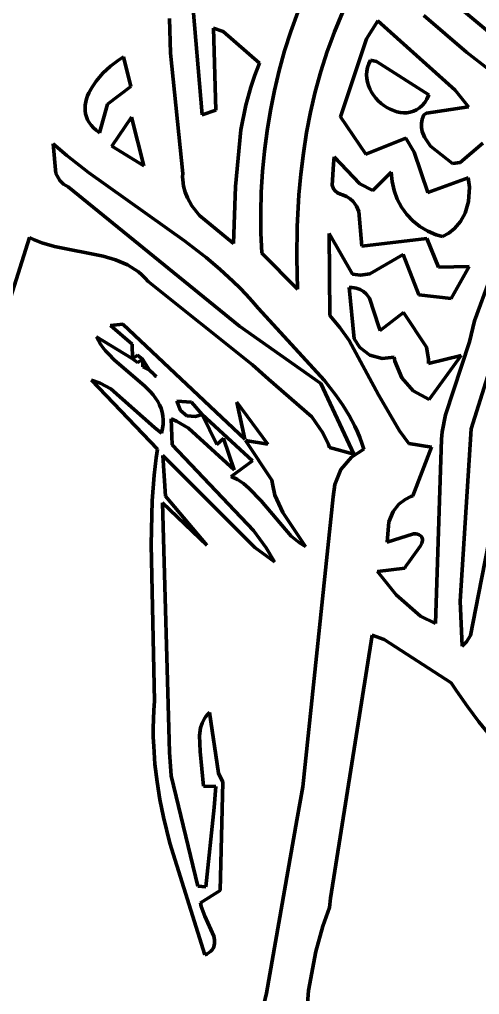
# Model space of a CAD drawing. Header units: millimetres. Extents: x 0 to 14.2, y 0 to 19.5.
# Drawn here: x 10.081 to 10.733, y 14.322 to 15.704 of the extents above; entities that cross this region are included whole.
import ezdxf

# ---------------------------------------------------------------- set-up
doc = ezdxf.new("R2010")
doc.units = ezdxf.units.MM
doc.layers.add('color#010101ff', color=7, linetype='CONTINUOUS', lineweight=100)
doc.layers.add('color#fdfdfdff', color=7, linetype='CONTINUOUS', lineweight=100)

msp = doc.modelspace()

# ---------------------------------------------------------------- linework, layer by layer
at = {"layer": 'color#010101ff'}
for p, q in [((10.3403, 15.5694), (10.3091, 15.9332)), ((10.8201, 15.6243), (10.6922, 15.7322)), ((10.2939, 15.7056), (10.2952, 15.6567)), ((10.4757, 15.7145), (10.4659, 15.6873)), ((10.5331, 15.7005), (10.539, 15.7142)), ((10.5891, 15.7024), (10.573, 15.6768)), ((10.6984, 15.604), (10.5891, 15.7024)), ((10.6543, 15.7101), (10.6842, 15.6838)), ((10.3697, 15.6872), (10.3561, 15.692)), ((10.3561, 15.692), (10.3595, 15.5756)), ((10.4215, 15.6423), (10.3697, 15.6872)), ((10.4659, 15.6873), (10.457, 15.6597)), ((10.5275, 15.6867), (10.5331, 15.7005)), ((10.5222, 15.6728), (10.5275, 15.6867)), ((10.573, 15.6768), (10.5362, 15.5662)), ((10.6842, 15.6838), (10.7148, 15.6582)), ((10.457, 15.6597), (10.4493, 15.6318)), ((10.5173, 15.6588), (10.5222, 15.6728)), ((10.2214, 15.6467), (10.2102, 15.6383)), ((10.2286, 15.6512), (10.2214, 15.6467)), ((10.2391, 15.6093), (10.2286, 15.6512)), ((10.2952, 15.6567), (10.3125, 15.4862)), ((10.5083, 15.6306), (10.5173, 15.6588)), ((10.5762, 15.6414), (10.5788, 15.6466)), ((10.5788, 15.6466), (10.5872, 15.6447)), ((10.7148, 15.6582), (10.7462, 15.6335)), ((10.2102, 15.6383), (10.1994, 15.6282)), ((10.4147, 15.6255), (10.4215, 15.6423)), ((10.5735, 15.631), (10.5745, 15.6362)), ((10.5745, 15.6362), (10.5762, 15.6414)), ((10.5872, 15.6447), (10.6615, 15.5974)), ((10.1994, 15.6282), (10.1897, 15.6168)), ((10.4089, 15.6085), (10.4147, 15.6255)), ((10.4493, 15.6318), (10.4425, 15.6035)), ((10.5004, 15.602), (10.5083, 15.6306)), ((10.5731, 15.6258), (10.5735, 15.631)), ((10.5734, 15.6207), (10.5731, 15.6258)), ((10.5743, 15.6156), (10.5734, 15.6207)), ((10.1841, 15.6086), (10.1796, 15.6002)), ((10.1897, 15.6168), (10.1841, 15.6086)), ((10.206, 15.5843), (10.2391, 15.6093)), ((10.4018, 15.5827), (10.4089, 15.6085)), ((10.5757, 15.6107), (10.5743, 15.6156)), ((10.5777, 15.6059), (10.5757, 15.6107)), ((10.5801, 15.6013), (10.5777, 15.6059)), ((10.1763, 15.5917), (10.1752, 15.5874)), ((10.1778, 15.596), (10.1763, 15.5917)), ((10.1796, 15.6002), (10.1778, 15.596)), ((10.4425, 15.6035), (10.4367, 15.5751)), ((10.4937, 15.5731), (10.5004, 15.602)), ((10.5829, 15.597), (10.5801, 15.6013)), ((10.5862, 15.5928), (10.5829, 15.597)), ((10.5897, 15.589), (10.5862, 15.5928)), ((10.6586, 15.5916), (10.6554, 15.5866)), ((10.6615, 15.5974), (10.6586, 15.5916)), ((10.7175, 15.5805), (10.6984, 15.604)), ((10.1745, 15.5831), (10.1742, 15.5788)), ((10.1742, 15.5788), (10.1743, 15.5746)), ((10.1752, 15.5874), (10.1745, 15.5831)), ((10.1947, 15.5438), (10.206, 15.5843)), ((10.395, 15.5477), (10.4018, 15.5827)), ((10.5936, 15.5854), (10.5897, 15.589)), ((10.5977, 15.5823), (10.5936, 15.5854)), ((10.602, 15.5794), (10.5977, 15.5823)), ((10.6066, 15.577), (10.602, 15.5794)), ((10.6112, 15.5751), (10.6066, 15.577)), ((10.6479, 15.579), (10.6437, 15.5763)), ((10.6518, 15.5824), (10.6479, 15.579)), ((10.6554, 15.5866), (10.6518, 15.5824)), ((10.658, 15.5716), (10.7175, 15.5805)), ((10.1743, 15.5746), (10.175, 15.5704)), ((10.175, 15.5704), (10.1761, 15.5663)), ((10.1761, 15.5663), (10.1777, 15.5623)), ((10.24, 15.5659), (10.212, 15.5248)), ((10.2576, 15.4969), (10.24, 15.5659)), ((10.3595, 15.5756), (10.3403, 15.5694)), ((10.4367, 15.5751), (10.432, 15.5464)), ((10.4881, 15.544), (10.4937, 15.5731)), ((10.5362, 15.5662), (10.5719, 15.5136)), ((10.6159, 15.5736), (10.6112, 15.5751)), ((10.6207, 15.5726), (10.6159, 15.5736)), ((10.6255, 15.5721), (10.6207, 15.5726)), ((10.6302, 15.5722), (10.6255, 15.5721)), ((10.6348, 15.5729), (10.6302, 15.5722)), ((10.6394, 15.5743), (10.6348, 15.5729)), ((10.6437, 15.5763), (10.6394, 15.5743)), ((10.6509, 15.557), (10.6519, 15.5631)), ((10.6519, 15.5631), (10.6541, 15.5694)), ((10.6541, 15.5694), (10.658, 15.5716)), ((10.1777, 15.5623), (10.1799, 15.5583)), ((10.1799, 15.5583), (10.1827, 15.5545)), ((10.1827, 15.5545), (10.1861, 15.5508)), ((10.1861, 15.5508), (10.1901, 15.5472)), ((10.651, 15.5511), (10.6509, 15.557)), ((10.652, 15.5454), (10.651, 15.5511)), ((10.1901, 15.5472), (10.1947, 15.5438)), ((10.3873, 15.4675), (10.395, 15.5477)), ((10.432, 15.5464), (10.4283, 15.5176)), ((10.4835, 15.5147), (10.4881, 15.544)), ((10.5719, 15.5136), (10.6288, 15.5362)), ((10.6288, 15.5362), (10.6405, 15.5163)), ((10.6551, 15.5373), (10.652, 15.5454)), ((10.6636, 15.5249), (10.6551, 15.5373)), ((10.1289, 15.528), (10.1329, 15.4859)), ((10.1484, 15.5113), (10.1289, 15.528)), ((10.212, 15.5248), (10.2576, 15.4969)), ((10.6946, 15.5), (10.6636, 15.5249)), ((10.7377, 15.5292), (10.7057, 15.5017)), ((10.1788, 15.4875), (10.1484, 15.5113)), ((10.4283, 15.5176), (10.4256, 15.4887)), ((10.4798, 15.4852), (10.4835, 15.5147)), ((10.5271, 15.5098), (10.5263, 15.4994)), ((10.5635, 15.4713), (10.5271, 15.5098)), ((10.6405, 15.5163), (10.66, 15.4593)), ((10.5263, 15.4994), (10.5241, 15.4694)), ((10.7057, 15.5017), (10.6946, 15.5)), ((10.1329, 15.4859), (10.1385, 15.4761)), ((10.3153, 15.3907), (10.1788, 15.4875)), ((10.3125, 15.4862), (10.3124, 15.4814)), ((10.3124, 15.4814), (10.3125, 15.4768)), ((10.4256, 15.4887), (10.4238, 15.4597)), ((10.4771, 15.4556), (10.4798, 15.4852)), ((10.6077, 15.4879), (10.582, 15.4621)), ((10.6091, 15.4745), (10.6077, 15.4879)), ((10.66, 15.4593), (10.7171, 15.48)), ((10.7171, 15.48), (10.7189, 15.4666)), ((10.1385, 15.4761), (10.1437, 15.4711)), ((10.1437, 15.4711), (10.1504, 15.467)), ((10.1504, 15.467), (10.3931, 15.2697)), ((10.3125, 15.4768), (10.3138, 15.4679)), ((10.3138, 15.4679), (10.316, 15.4595)), ((10.3844, 15.387), (10.3873, 15.4675)), ((10.5241, 15.4694), (10.5262, 15.4642)), ((10.582, 15.4621), (10.5635, 15.4713)), ((10.6121, 15.4617), (10.6091, 15.4745)), ((10.7189, 15.4666), (10.7175, 15.4462)), ((10.316, 15.4595), (10.3192, 15.4515)), ((10.4238, 15.4597), (10.4231, 15.4307)), ((10.4747, 15.411), (10.4771, 15.4556)), ((10.5262, 15.4642), (10.5286, 15.4612)), ((10.5286, 15.4612), (10.5319, 15.4586)), ((10.5319, 15.4586), (10.5362, 15.4566)), ((10.5362, 15.4566), (10.5388, 15.4558)), ((10.5388, 15.4558), (10.5448, 15.4532)), ((10.5448, 15.4532), (10.5498, 15.45)), ((10.6166, 15.4495), (10.6121, 15.4617)), ((10.7259, 15.2772), (10.7911, 15.4556)), ((10.3192, 15.4515), (10.3256, 15.4402)), ((10.3256, 15.4402), (10.3364, 15.4265)), ((10.5498, 15.45), (10.5539, 15.4463)), ((10.5539, 15.4463), (10.5587, 15.4397)), ((10.5587, 15.4397), (10.562, 15.4322)), ((10.6225, 15.4383), (10.6166, 15.4495)), ((10.7175, 15.4462), (10.7126, 15.43)), ((10.3364, 15.4265), (10.3844, 15.387)), ((10.4231, 15.4307), (10.4233, 15.4018)), ((10.562, 15.4322), (10.5664, 15.3832)), ((10.6299, 15.4279), (10.6225, 15.4383)), ((10.6386, 15.4187), (10.6299, 15.4279)), ((10.7126, 15.43), (10.7062, 15.4181)), ((10.4741, 15.3664), (10.4747, 15.411)), ((10.6485, 15.4108), (10.6386, 15.4187)), ((10.7062, 15.4181), (10.6977, 15.4079)), ((10.4233, 15.4018), (10.4245, 15.3729)), ((10.5532, 15.3432), (10.5199, 15.4008)), ((10.5199, 15.4008), (10.5209, 15.2846)), ((10.6597, 15.4042), (10.6485, 15.4108)), ((10.6719, 15.3991), (10.6597, 15.4042)), ((10.6807, 15.3966), (10.6719, 15.3991)), ((10.6898, 15.4015), (10.6807, 15.3966)), ((10.6977, 15.4079), (10.6898, 15.4015)), ((10.0956, 15.3953), (10.0406, 15.2217)), ((10.1013, 15.3925), (10.0956, 15.3953)), ((10.1129, 15.3878), (10.1013, 15.3925)), ((10.131, 15.3824), (10.1129, 15.3878)), ((10.3457, 15.367), (10.3153, 15.3907)), ((10.5664, 15.3832), (10.6584, 15.3937)), ((10.6584, 15.3937), (10.6748, 15.353)), ((10.1996, 15.3689), (10.131, 15.3824)), ((10.4245, 15.3729), (10.4752, 15.3218)), ((10.6248, 15.3711), (10.5779, 15.3436)), ((10.6471, 15.3139), (10.6248, 15.3711)), ((10.8, 15.3755), (10.7212, 15.1239)), ((10.2174, 15.3637), (10.1996, 15.3689)), ((10.2287, 15.3591), (10.2174, 15.3637)), ((10.2342, 15.3564), (10.2287, 15.3591)), ((10.2396, 15.3534), (10.2342, 15.3564)), ((10.3653, 15.3505), (10.3457, 15.367)), ((10.4752, 15.3218), (10.4741, 15.3664)), ((10.2448, 15.3501), (10.2396, 15.3534)), ((10.2498, 15.3464), (10.2448, 15.3501)), ((10.2547, 15.3423), (10.2498, 15.3464)), ((10.2593, 15.3377), (10.2547, 15.3423)), ((10.3842, 15.3331), (10.3653, 15.3505)), ((10.5646, 15.3419), (10.5532, 15.3432)), ((10.5779, 15.3436), (10.5646, 15.3419)), ((10.6748, 15.353), (10.7185, 15.3542)), ((10.7185, 15.3542), (10.693, 15.3087)), ((10.2638, 15.3328), (10.2593, 15.3377)), ((10.4114, 15.2147), (10.2638, 15.3328)), ((10.3934, 15.324), (10.3842, 15.3331)), ((10.4023, 15.3147), (10.3934, 15.324)), ((10.411, 15.3052), (10.4023, 15.3147)), ((10.5484, 15.3246), (10.552, 15.3244)), ((10.5554, 15.2516), (10.5484, 15.3246)), ((10.552, 15.3244), (10.5554, 15.3241)), ((10.5554, 15.3241), (10.5585, 15.3234)), ((10.5585, 15.3234), (10.564, 15.3215)), ((10.564, 15.3215), (10.5686, 15.3188)), ((10.5686, 15.3188), (10.5726, 15.3154)), ((10.5726, 15.3154), (10.5773, 15.3091)), ((10.4195, 15.2953), (10.411, 15.3052)), ((10.5773, 15.3091), (10.5905, 15.2686)), ((10.693, 15.3087), (10.6471, 15.3139)), ((10.5134, 15.1924), (10.4195, 15.2953)), ((10.5924, 15.2633), (10.6255, 15.2891)), ((10.6255, 15.2891), (10.6581, 15.2398)), ((10.5209, 15.2846), (10.5259, 15.2791)), ((10.5259, 15.2791), (10.5354, 15.2676)), ((10.719, 15.2475), (10.7259, 15.2772)), ((10.2102, 15.2707), (10.2277, 15.2723)), ((10.2408, 15.2443), (10.2102, 15.2707)), ((10.2277, 15.2723), (10.4006, 15.1094)), ((10.3931, 15.2697), (10.5081, 15.1884)), ((10.5354, 15.2676), (10.5482, 15.2495)), ((10.5905, 15.2686), (10.5924, 15.2633)), ((10.1931, 15.2491), (10.1906, 15.2543)), ((10.1906, 15.2543), (10.2401, 15.2243)), ((10.1961, 15.2441), (10.1931, 15.2491)), ((10.5482, 15.2495), (10.5902, 15.1722)), ((10.5636, 15.2395), (10.5554, 15.2516)), ((10.6849, 15.144), (10.719, 15.2475)), ((10.1995, 15.2393), (10.1961, 15.2441)), ((10.2032, 15.2347), (10.1995, 15.2393)), ((10.2072, 15.2302), (10.2032, 15.2347)), ((10.2415, 15.2235), (10.2408, 15.2443)), ((10.5778, 15.2284), (10.5636, 15.2395)), ((10.6581, 15.2398), (10.661, 15.2228)), ((10.2159, 15.2216), (10.2072, 15.2302)), ((10.2586, 15.1851), (10.2159, 15.2216)), ((10.2401, 15.2243), (10.2415, 15.2235)), ((10.2485, 15.2285), (10.2415, 15.2235)), ((10.2415, 15.2235), (10.2487, 15.218)), ((10.2558, 15.2221), (10.2485, 15.2285)), ((10.2487, 15.218), (10.2558, 15.2221)), ((10.2558, 15.2221), (10.2558, 15.2121)), ((10.2657, 15.2074), (10.2558, 15.2221)), ((10.595, 15.2239), (10.5778, 15.2284)), ((10.6123, 15.2257), (10.595, 15.2239)), ((10.6133, 15.2199), (10.6123, 15.2257)), ((10.6228, 15.1963), (10.6133, 15.2199)), ((10.661, 15.2168), (10.7072, 15.2282)), ((10.661, 15.2228), (10.661, 15.2168)), ((10.7072, 15.2282), (10.6617, 15.1654)), ((10.7319, 14.8893), (10.7956, 15.2178)), ((10.2558, 15.2121), (10.2657, 15.2074)), ((10.2657, 15.2074), (10.2719, 15.2012)), ((10.2711, 15.202), (10.2657, 15.2074)), ((10.434, 15.1945), (10.4114, 15.2147)), ((10.2766, 15.0954), (10.1833, 15.193)), ((10.1833, 15.193), (10.1957, 15.1887)), ((10.2746, 15.1984), (10.2711, 15.202)), ((10.2719, 15.2012), (10.2749, 15.1982)), ((10.2749, 15.1982), (10.2746, 15.1984)), ((10.4956, 15.1409), (10.434, 15.1945)), ((10.5294, 15.1719), (10.5134, 15.1924)), ((10.6392, 15.1778), (10.6228, 15.1963)), ((10.1957, 15.1887), (10.2108, 15.1807)), ((10.2108, 15.1807), (10.2725, 15.1261)), ((10.2669, 15.1766), (10.2586, 15.1851)), ((10.2707, 15.1722), (10.2669, 15.1766)), ((10.5081, 15.1884), (10.5548, 15.088)), ((10.6617, 15.1654), (10.6392, 15.1778)), ((10.274, 15.1677), (10.2707, 15.1722)), ((10.2771, 15.163), (10.274, 15.1677)), ((10.2797, 15.1582), (10.2771, 15.163)), ((10.325, 15.162), (10.304, 15.1634)), ((10.304, 15.1634), (10.3095, 15.1499)), ((10.5392, 15.1577), (10.5294, 15.1719)), ((10.5902, 15.1722), (10.6196, 15.1212)), ((10.2818, 15.1531), (10.2797, 15.1582)), ((10.2834, 15.1479), (10.2818, 15.1531)), ((10.3095, 15.1499), (10.3183, 15.1426)), ((10.3401, 15.1443), (10.325, 15.162)), ((10.4006, 15.1094), (10.3892, 15.1618)), ((10.3892, 15.1618), (10.4333, 15.1022)), ((10.5483, 15.1431), (10.5392, 15.1577)), ((10.2845, 15.1425), (10.2834, 15.1479)), ((10.285, 15.1368), (10.2845, 15.1425)), ((10.2849, 15.1308), (10.285, 15.1368)), ((10.3036, 15.1349), (10.2962, 15.138)), ((10.2962, 15.138), (10.2976, 15.1016)), ((10.3206, 15.1248), (10.3036, 15.1349)), ((10.3183, 15.1426), (10.3307, 15.1417)), ((10.3307, 15.1417), (10.3401, 15.1443)), ((10.4112, 15.0786), (10.3401, 15.1443)), ((10.3401, 15.1443), (10.3607, 15.1018)), ((10.5109, 15.1185), (10.4956, 15.1409)), ((10.5563, 15.1278), (10.5483, 15.1431)), ((10.6802, 15.1197), (10.6849, 15.144)), ((10.2725, 15.1261), (10.2826, 15.1181)), ((10.2826, 15.1181), (10.2841, 15.1246)), ((10.2841, 15.1246), (10.2849, 15.1308)), ((10.3856, 15.0657), (10.3206, 15.1248)), ((10.56, 15.1199), (10.5563, 15.1278)), ((10.6196, 15.1212), (10.6329, 15.1032)), ((10.7212, 15.1239), (10.7059, 14.8798)), ((10.3607, 15.1018), (10.3701, 15.1104)), ((10.3701, 15.1104), (10.3856, 15.0657)), ((10.4333, 15.1022), (10.4013, 15.1074)), ((10.4013, 15.1074), (10.4387, 15.0514)), ((10.5189, 15.1019), (10.5109, 15.1185)), ((10.5633, 15.1118), (10.56, 15.1199)), ((10.5664, 15.1036), (10.5633, 15.1118)), ((10.6707, 14.8481), (10.6792, 15.1096)), ((10.6792, 15.1096), (10.6802, 15.1197)), ((10.2748, 15.0831), (10.2766, 15.0954)), ((10.2976, 15.1016), (10.413, 14.98)), ((10.5206, 15.0975), (10.5189, 15.1019)), ((10.5548, 15.088), (10.5206, 15.0975)), ((10.5517, 15.0841), (10.5692, 15.0951)), ((10.5692, 15.0951), (10.5664, 15.1036)), ((10.6329, 15.1032), (10.6649, 15.098)), ((10.6649, 15.098), (10.6387, 15.0289)), ((10.2719, 15.0586), (10.2748, 15.0831)), ((10.4147, 14.956), (10.2843, 15.0862)), ((10.2843, 15.0862), (10.2881, 15.0284)), ((10.5368, 15.0666), (10.5517, 15.0841)), ((10.3813, 15.0567), (10.4112, 15.0786)), ((10.528, 15.0452), (10.5368, 15.0666)), ((10.2691, 15.0218), (10.2719, 15.0586)), ((10.3904, 15.052), (10.3813, 15.0567)), ((10.3987, 15.0464), (10.3904, 15.052)), ((10.4064, 15.0401), (10.3987, 15.0464)), ((10.4237, 15.0221), (10.4064, 15.0401)), ((10.4387, 15.0514), (10.4403, 15.0436)), ((10.4403, 15.0436), (10.4429, 15.03)), ((10.5257, 15.0275), (10.528, 15.0452)), ((10.2881, 15.0284), (10.3466, 14.9592)), ((10.4429, 15.03), (10.4542, 15.0056)), ((10.4826, 14.6165), (10.5257, 15.0275)), ((10.6277, 15.0241), (10.6188, 15.0174)), ((10.6357, 15.0279), (10.6277, 15.0241)), ((10.6387, 15.0289), (10.6357, 15.0279)), ((10.2678, 14.9602), (10.2691, 15.0218)), ((10.3466, 14.9592), (10.2839, 15.0193)), ((10.2839, 15.0193), (10.2936, 14.6657)), ((10.4662, 14.9721), (10.4237, 15.0221)), ((10.6188, 15.0174), (10.6106, 15.007)), ((10.4542, 15.0056), (10.4865, 14.9572)), ((10.6106, 15.007), (10.6044, 14.992)), ((10.6044, 14.992), (10.6022, 14.9634)), ((10.413, 14.98), (10.4307, 14.9552)), ((10.4779, 14.9626), (10.4662, 14.9721)), ((10.6022, 14.9634), (10.6396, 14.9753)), ((10.6396, 14.9753), (10.6427, 14.975)), ((10.6427, 14.975), (10.6453, 14.9745)), ((10.6453, 14.9745), (10.6474, 14.9737)), ((10.6474, 14.9737), (10.6491, 14.9728)), ((10.6491, 14.9728), (10.6504, 14.9717)), ((10.6504, 14.9717), (10.6513, 14.9705)), ((10.6513, 14.9705), (10.6519, 14.969)), ((10.6519, 14.969), (10.6522, 14.9675)), ((10.2727, 14.7381), (10.2678, 14.9602)), ((10.4425, 14.9354), (10.4147, 14.956)), ((10.4307, 14.9552), (10.4425, 14.9354)), ((10.4865, 14.9572), (10.4779, 14.9626)), ((10.6494, 14.9581), (10.6341, 14.9365)), ((10.6512, 14.9621), (10.6494, 14.9581)), ((10.6521, 14.9658), (10.6512, 14.9621)), ((10.6522, 14.9675), (10.6521, 14.9658)), ((10.6289, 14.9292), (10.6273, 14.9263)), ((10.6341, 14.9365), (10.6289, 14.9292)), ((10.6273, 14.9263), (10.5887, 14.9219)), ((10.5887, 14.9219), (10.6151, 14.8885)), ((10.6151, 14.8885), (10.6497, 14.8584)), ((10.7201, 14.8312), (10.7319, 14.8893)), ((10.7059, 14.8798), (10.7086, 14.8161)), ((10.6497, 14.8584), (10.6707, 14.8481)), ((10.581, 14.8316), (10.522, 14.4588)), ((10.5981, 14.8254), (10.581, 14.8316)), ((10.7145, 14.8221), (10.7201, 14.8312)), ((10.693, 14.7638), (10.5981, 14.8254)), ((10.7086, 14.8161), (10.7145, 14.8221)), ((10.7004, 14.7525), (10.693, 14.7638)), ((10.716, 14.7303), (10.7004, 14.7525)), ((10.2717, 14.7252), (10.2727, 14.7381)), ((10.2711, 14.7124), (10.2717, 14.7252)), ((10.3477, 14.7193), (10.3505, 14.7221)), ((10.3505, 14.7221), (10.3634, 14.6361)), ((10.7323, 14.7087), (10.716, 14.7303)), ((10.2708, 14.6997), (10.2711, 14.7124)), ((10.3379, 14.7), (10.3401, 14.7068)), ((10.3401, 14.7068), (10.3433, 14.7132)), ((10.3433, 14.7132), (10.3454, 14.7163)), ((10.3454, 14.7163), (10.3477, 14.7193)), ((10.7493, 14.6878), (10.7323, 14.7087)), ((10.2709, 14.6869), (10.2708, 14.6997)), ((10.3363, 14.6894), (10.3379, 14.7)), ((10.2714, 14.6742), (10.2709, 14.6869)), ((10.3372, 14.6667), (10.3363, 14.6894)), ((10.2732, 14.6489), (10.2714, 14.6742)), ((10.2936, 14.6657), (10.296, 14.6321)), ((10.3419, 14.6175), (10.3372, 14.6667)), ((10.2763, 14.6237), (10.2732, 14.6489)), ((10.2803, 14.5986), (10.2763, 14.6237)), ((10.296, 14.6321), (10.3339, 14.4758)), ((10.3634, 14.6361), (10.3695, 14.6234)), ((10.3695, 14.6234), (10.3657, 14.4695)), ((10.3596, 14.6169), (10.3419, 14.6175)), ((10.357, 14.5874), (10.3596, 14.6169)), ((10.4744, 14.5695), (10.4826, 14.6165)), ((10.2853, 14.5737), (10.2803, 14.5986)), ((10.3452, 14.4747), (10.357, 14.5874)), ((10.2943, 14.5365), (10.2853, 14.5737)), ((10.4312, 14.324), (10.4744, 14.5695)), ((10.3439, 14.3784), (10.2943, 14.5365)), ((10.3339, 14.4758), (10.3452, 14.4747)), ((10.3657, 14.4695), (10.3379, 14.452)), ((10.522, 14.4588), (10.5204, 14.4454)), ((10.3379, 14.452), (10.3387, 14.4469)), ((10.3387, 14.4469), (10.3439, 14.4333)), ((10.5204, 14.4454), (10.5111, 14.4189)), ((10.3439, 14.4333), (10.3566, 14.4048)), ((10.5111, 14.4189), (10.5012, 14.3829)), ((10.3566, 14.4048), (10.3576, 14.3995)), ((10.3566, 14.3897), (10.3555, 14.3875)), ((10.3573, 14.392), (10.3566, 14.3897)), ((10.3577, 14.3944), (10.3573, 14.392)), ((10.3576, 14.3995), (10.3577, 14.3944)), ((10.3472, 14.38), (10.3439, 14.3784)), ((10.3499, 14.3817), (10.3472, 14.38)), ((10.3522, 14.3835), (10.3499, 14.3817)), ((10.3541, 14.3854), (10.3522, 14.3835)), ((10.3555, 14.3875), (10.3541, 14.3854)), ((10.5012, 14.3829), (10.4908, 14.3278)), ((10.427, 14.306), (10.4312, 14.324)), ((10.4908, 14.3278), (10.4787, 14.1786))]:
    msp.add_line(p, q, dxfattribs=at)
at = {"layer": 'color#fdfdfdff'}
for p, q in [((10.3091, 15.9332), (10.3403, 15.5694)), ((10.6922, 15.7322), (10.8201, 15.6243)), ((10.2952, 15.6567), (10.2939, 15.7056)), ((10.4659, 15.6873), (10.4757, 15.7145)), ((10.539, 15.7142), (10.5331, 15.7005)), ((10.573, 15.6768), (10.5891, 15.7024)), ((10.5891, 15.7024), (10.6984, 15.604)), ((10.6842, 15.6838), (10.6543, 15.7101)), ((10.3595, 15.5756), (10.3561, 15.692)), ((10.3561, 15.692), (10.3697, 15.6872)), ((10.3697, 15.6872), (10.4215, 15.6423)), ((10.457, 15.6597), (10.4659, 15.6873)), ((10.5331, 15.7005), (10.5275, 15.6867)), ((10.5275, 15.6867), (10.5222, 15.6728)), ((10.5362, 15.5662), (10.573, 15.6768)), ((10.7148, 15.6582), (10.6842, 15.6838)), ((10.4493, 15.6318), (10.457, 15.6597)), ((10.5222, 15.6728), (10.5173, 15.6588)), ((10.2102, 15.6383), (10.2214, 15.6467)), ((10.2214, 15.6467), (10.2286, 15.6512)), ((10.2286, 15.6512), (10.2391, 15.6093)), ((10.3125, 15.4862), (10.2952, 15.6567)), ((10.5173, 15.6588), (10.5083, 15.6306)), ((10.5788, 15.6466), (10.5762, 15.6414)), ((10.5872, 15.6447), (10.5788, 15.6466)), ((10.7462, 15.6335), (10.7148, 15.6582)), ((10.1994, 15.6282), (10.2102, 15.6383)), ((10.4215, 15.6423), (10.4147, 15.6255)), ((10.5745, 15.6362), (10.5735, 15.631)), ((10.5762, 15.6414), (10.5745, 15.6362)), ((10.6615, 15.5974), (10.5872, 15.6447)), ((10.1897, 15.6168), (10.1994, 15.6282)), ((10.4147, 15.6255), (10.4089, 15.6085)), ((10.4425, 15.6035), (10.4493, 15.6318)), ((10.5083, 15.6306), (10.5004, 15.602)), ((10.5735, 15.631), (10.5731, 15.6258)), ((10.5731, 15.6258), (10.5734, 15.6207)), ((10.5734, 15.6207), (10.5743, 15.6156)), ((10.1796, 15.6002), (10.1841, 15.6086)), ((10.1841, 15.6086), (10.1897, 15.6168)), ((10.2391, 15.6093), (10.206, 15.5843)), ((10.4089, 15.6085), (10.4018, 15.5827)), ((10.5743, 15.6156), (10.5757, 15.6107)), ((10.5757, 15.6107), (10.5777, 15.6059)), ((10.5777, 15.6059), (10.5801, 15.6013)), ((10.1752, 15.5874), (10.1763, 15.5917)), ((10.1763, 15.5917), (10.1778, 15.596)), ((10.1778, 15.596), (10.1796, 15.6002)), ((10.4367, 15.5751), (10.4425, 15.6035)), ((10.5004, 15.602), (10.4937, 15.5731)), ((10.5801, 15.6013), (10.5829, 15.597)), ((10.5829, 15.597), (10.5862, 15.5928)), ((10.5862, 15.5928), (10.5897, 15.589)), ((10.6554, 15.5866), (10.6586, 15.5916)), ((10.6586, 15.5916), (10.6615, 15.5974)), ((10.6984, 15.604), (10.7175, 15.5805)), ((10.1742, 15.5788), (10.1745, 15.5831)), ((10.1743, 15.5746), (10.1742, 15.5788)), ((10.1745, 15.5831), (10.1752, 15.5874)), ((10.206, 15.5843), (10.1947, 15.5438)), ((10.4018, 15.5827), (10.395, 15.5477)), ((10.5897, 15.589), (10.5936, 15.5854)), ((10.5936, 15.5854), (10.5977, 15.5823)), ((10.5977, 15.5823), (10.602, 15.5794)), ((10.602, 15.5794), (10.6066, 15.577)), ((10.6066, 15.577), (10.6112, 15.5751)), ((10.6437, 15.5763), (10.6479, 15.579)), ((10.6479, 15.579), (10.6518, 15.5824)), ((10.6518, 15.5824), (10.6554, 15.5866)), ((10.7175, 15.5805), (10.658, 15.5716)), ((10.175, 15.5704), (10.1743, 15.5746)), ((10.1761, 15.5663), (10.175, 15.5704)), ((10.1777, 15.5623), (10.1761, 15.5663)), ((10.212, 15.5248), (10.24, 15.5659)), ((10.24, 15.5659), (10.2576, 15.4969)), ((10.3403, 15.5694), (10.3595, 15.5756)), ((10.432, 15.5464), (10.4367, 15.5751)), ((10.4937, 15.5731), (10.4881, 15.544)), ((10.5719, 15.5136), (10.5362, 15.5662)), ((10.6112, 15.5751), (10.6159, 15.5736)), ((10.6159, 15.5736), (10.6207, 15.5726)), ((10.6207, 15.5726), (10.6255, 15.5721)), ((10.6255, 15.5721), (10.6302, 15.5722)), ((10.6302, 15.5722), (10.6348, 15.5729)), ((10.6348, 15.5729), (10.6394, 15.5743)), ((10.6394, 15.5743), (10.6437, 15.5763)), ((10.6519, 15.5631), (10.6509, 15.557)), ((10.6541, 15.5694), (10.6519, 15.5631)), ((10.658, 15.5716), (10.6541, 15.5694)), ((10.1799, 15.5583), (10.1777, 15.5623)), ((10.1827, 15.5545), (10.1799, 15.5583)), ((10.1861, 15.5508), (10.1827, 15.5545)), ((10.1901, 15.5472), (10.1861, 15.5508)), ((10.6509, 15.557), (10.651, 15.5511)), ((10.651, 15.5511), (10.652, 15.5454)), ((10.1947, 15.5438), (10.1901, 15.5472)), ((10.395, 15.5477), (10.3873, 15.4675)), ((10.4283, 15.5176), (10.432, 15.5464)), ((10.4881, 15.544), (10.4835, 15.5147)), ((10.6288, 15.5362), (10.5719, 15.5136)), ((10.6405, 15.5163), (10.6288, 15.5362)), ((10.652, 15.5454), (10.6551, 15.5373)), ((10.6551, 15.5373), (10.6636, 15.5249)), ((10.1289, 15.528), (10.1484, 15.5113)), ((10.1329, 15.4859), (10.1289, 15.528)), ((10.2576, 15.4969), (10.212, 15.5248)), ((10.6636, 15.5249), (10.6946, 15.5)), ((10.7057, 15.5017), (10.7377, 15.5292)), ((10.1484, 15.5113), (10.1788, 15.4875)), ((10.4256, 15.4887), (10.4283, 15.5176)), ((10.4835, 15.5147), (10.4798, 15.4852)), ((10.5263, 15.4994), (10.5271, 15.5098)), ((10.5271, 15.5098), (10.5635, 15.4713)), ((10.66, 15.4593), (10.6405, 15.5163)), ((10.5241, 15.4694), (10.5263, 15.4994)), ((10.6946, 15.5), (10.7057, 15.5017)), ((10.1385, 15.4761), (10.1329, 15.4859)), ((10.1788, 15.4875), (10.3153, 15.3907)), ((10.3124, 15.4814), (10.3125, 15.4862)), ((10.3125, 15.4768), (10.3124, 15.4814)), ((10.4238, 15.4597), (10.4256, 15.4887)), ((10.4798, 15.4852), (10.4771, 15.4556)), ((10.582, 15.4621), (10.6077, 15.4879)), ((10.6077, 15.4879), (10.6091, 15.4745)), ((10.7171, 15.48), (10.66, 15.4593)), ((10.7189, 15.4666), (10.7171, 15.48)), ((10.1437, 15.4711), (10.1385, 15.4761)), ((10.1504, 15.467), (10.1437, 15.4711)), ((10.3931, 15.2697), (10.1504, 15.467)), ((10.3138, 15.4679), (10.3125, 15.4768)), ((10.316, 15.4595), (10.3138, 15.4679)), ((10.3873, 15.4675), (10.3844, 15.387)), ((10.5262, 15.4642), (10.5241, 15.4694)), ((10.5635, 15.4713), (10.582, 15.4621)), ((10.6091, 15.4745), (10.6121, 15.4617)), ((10.7175, 15.4462), (10.7189, 15.4666)), ((10.3192, 15.4515), (10.316, 15.4595)), ((10.4231, 15.4307), (10.4238, 15.4597)), ((10.4771, 15.4556), (10.4747, 15.411)), ((10.5286, 15.4612), (10.5262, 15.4642)), ((10.5319, 15.4586), (10.5286, 15.4612)), ((10.5362, 15.4566), (10.5319, 15.4586)), ((10.5388, 15.4558), (10.5362, 15.4566)), ((10.5448, 15.4532), (10.5388, 15.4558)), ((10.5498, 15.45), (10.5448, 15.4532)), ((10.6121, 15.4617), (10.6166, 15.4495)), ((10.7911, 15.4556), (10.7259, 15.2772)), ((10.3256, 15.4402), (10.3192, 15.4515)), ((10.3364, 15.4265), (10.3256, 15.4402)), ((10.5539, 15.4463), (10.5498, 15.45)), ((10.5587, 15.4397), (10.5539, 15.4463)), ((10.562, 15.4322), (10.5587, 15.4397)), ((10.6166, 15.4495), (10.6225, 15.4383)), ((10.7126, 15.43), (10.7175, 15.4462)), ((10.3844, 15.387), (10.3364, 15.4265)), ((10.4233, 15.4018), (10.4231, 15.4307)), ((10.5664, 15.3832), (10.562, 15.4322)), ((10.6225, 15.4383), (10.6299, 15.4279)), ((10.6299, 15.4279), (10.6386, 15.4187)), ((10.7062, 15.4181), (10.7126, 15.43)), ((10.4747, 15.411), (10.4741, 15.3664)), ((10.6386, 15.4187), (10.6485, 15.4108)), ((10.6977, 15.4079), (10.7062, 15.4181)), ((10.4245, 15.3729), (10.4233, 15.4018)), ((10.5209, 15.2846), (10.5199, 15.4008)), ((10.5199, 15.4008), (10.5532, 15.3432)), ((10.6485, 15.4108), (10.6597, 15.4042)), ((10.6597, 15.4042), (10.6719, 15.3991)), ((10.6719, 15.3991), (10.6807, 15.3966)), ((10.6807, 15.3966), (10.6898, 15.4015)), ((10.6898, 15.4015), (10.6977, 15.4079)), ((10.0406, 15.2217), (10.0956, 15.3953)), ((10.0956, 15.3953), (10.1013, 15.3925)), ((10.1013, 15.3925), (10.1129, 15.3878)), ((10.1129, 15.3878), (10.131, 15.3824)), ((10.3153, 15.3907), (10.3457, 15.367)), ((10.6584, 15.3937), (10.5664, 15.3832)), ((10.6748, 15.353), (10.6584, 15.3937)), ((10.131, 15.3824), (10.1996, 15.3689)), ((10.4752, 15.3218), (10.4245, 15.3729)), ((10.5779, 15.3436), (10.6248, 15.3711)), ((10.6248, 15.3711), (10.6471, 15.3139)), ((10.7212, 15.1239), (10.8, 15.3755)), ((10.1996, 15.3689), (10.2174, 15.3637)), ((10.2174, 15.3637), (10.2287, 15.3591)), ((10.2287, 15.3591), (10.2342, 15.3564)), ((10.2342, 15.3564), (10.2396, 15.3534)), ((10.3457, 15.367), (10.3653, 15.3505)), ((10.4741, 15.3664), (10.4752, 15.3218)), ((10.2396, 15.3534), (10.2448, 15.3501)), ((10.2448, 15.3501), (10.2498, 15.3464)), ((10.2498, 15.3464), (10.2547, 15.3423)), ((10.2547, 15.3423), (10.2593, 15.3377)), ((10.3653, 15.3505), (10.3842, 15.3331)), ((10.5532, 15.3432), (10.5646, 15.3419)), ((10.5646, 15.3419), (10.5779, 15.3436)), ((10.7185, 15.3542), (10.6748, 15.353)), ((10.693, 15.3087), (10.7185, 15.3542)), ((10.2593, 15.3377), (10.2638, 15.3328)), ((10.2638, 15.3328), (10.4114, 15.2147)), ((10.3842, 15.3331), (10.3934, 15.324)), ((10.3934, 15.324), (10.4023, 15.3147)), ((10.4023, 15.3147), (10.411, 15.3052)), ((10.5484, 15.3246), (10.5554, 15.2516)), ((10.552, 15.3244), (10.5484, 15.3246)), ((10.5554, 15.3241), (10.552, 15.3244)), ((10.5585, 15.3234), (10.5554, 15.3241)), ((10.564, 15.3215), (10.5585, 15.3234)), ((10.5686, 15.3188), (10.564, 15.3215)), ((10.5726, 15.3154), (10.5686, 15.3188)), ((10.5773, 15.3091), (10.5726, 15.3154)), ((10.411, 15.3052), (10.4195, 15.2953)), ((10.5905, 15.2686), (10.5773, 15.3091)), ((10.6471, 15.3139), (10.693, 15.3087)), ((10.4195, 15.2953), (10.5134, 15.1924)), ((10.6255, 15.2891), (10.5924, 15.2633)), ((10.6581, 15.2398), (10.6255, 15.2891)), ((10.5259, 15.2791), (10.5209, 15.2846)), ((10.5354, 15.2676), (10.5259, 15.2791)), ((10.7259, 15.2772), (10.719, 15.2475)), ((10.2277, 15.2723), (10.2102, 15.2707)), ((10.2102, 15.2707), (10.2408, 15.2443)), ((10.4006, 15.1094), (10.2277, 15.2723)), ((10.5081, 15.1884), (10.3931, 15.2697)), ((10.5482, 15.2495), (10.5354, 15.2676)), ((10.5924, 15.2633), (10.5905, 15.2686)), ((10.2401, 15.2243), (10.1906, 15.2543)), ((10.1906, 15.2543), (10.1931, 15.2491)), ((10.1931, 15.2491), (10.1961, 15.2441)), ((10.5902, 15.1722), (10.5482, 15.2495)), ((10.5554, 15.2516), (10.5636, 15.2395)), ((10.719, 15.2475), (10.6849, 15.144)), ((10.1961, 15.2441), (10.1995, 15.2393)), ((10.1995, 15.2393), (10.2032, 15.2347)), ((10.2032, 15.2347), (10.2072, 15.2302)), ((10.2408, 15.2443), (10.2415, 15.2235)), ((10.5636, 15.2395), (10.5778, 15.2284)), ((10.661, 15.2228), (10.6581, 15.2398)), ((10.2072, 15.2302), (10.2159, 15.2216)), ((10.2159, 15.2216), (10.2586, 15.1851)), ((10.2415, 15.2235), (10.2401, 15.2243)), ((10.2415, 15.2235), (10.2485, 15.2285)), ((10.2487, 15.218), (10.2415, 15.2235)), ((10.2485, 15.2285), (10.2558, 15.2221)), ((10.2558, 15.2221), (10.2487, 15.218)), ((10.2558, 15.2221), (10.2657, 15.2074)), ((10.2558, 15.2121), (10.2558, 15.2221)), ((10.5778, 15.2284), (10.595, 15.2239)), ((10.595, 15.2239), (10.6123, 15.2257)), ((10.6123, 15.2257), (10.6133, 15.2199)), ((10.6133, 15.2199), (10.6228, 15.1963)), ((10.7072, 15.2282), (10.661, 15.2168)), ((10.661, 15.2168), (10.661, 15.2228)), ((10.6617, 15.1654), (10.7072, 15.2282)), ((10.7956, 15.2178), (10.7319, 14.8893)), ((10.2657, 15.2074), (10.2558, 15.2121)), ((10.2657, 15.2074), (10.2719, 15.2012)), ((10.2711, 15.202), (10.2657, 15.2074)), ((10.4114, 15.2147), (10.434, 15.1945)), ((10.1957, 15.1887), (10.1833, 15.193)), ((10.1833, 15.193), (10.2766, 15.0954)), ((10.2746, 15.1984), (10.2711, 15.202)), ((10.2719, 15.2012), (10.2749, 15.1982)), ((10.2749, 15.1982), (10.2746, 15.1984)), ((10.434, 15.1945), (10.4956, 15.1409)), ((10.5134, 15.1924), (10.5294, 15.1719)), ((10.6228, 15.1963), (10.6392, 15.1778)), ((10.2108, 15.1807), (10.1957, 15.1887)), ((10.2725, 15.1261), (10.2108, 15.1807)), ((10.2586, 15.1851), (10.2669, 15.1766)), ((10.2669, 15.1766), (10.2707, 15.1722)), ((10.5548, 15.088), (10.5081, 15.1884)), ((10.6392, 15.1778), (10.6617, 15.1654)), ((10.2707, 15.1722), (10.274, 15.1677)), ((10.274, 15.1677), (10.2771, 15.163)), ((10.2771, 15.163), (10.2797, 15.1582)), ((10.304, 15.1634), (10.325, 15.162)), ((10.3095, 15.1499), (10.304, 15.1634)), ((10.5294, 15.1719), (10.5392, 15.1577)), ((10.6196, 15.1212), (10.5902, 15.1722)), ((10.2797, 15.1582), (10.2818, 15.1531)), ((10.2818, 15.1531), (10.2834, 15.1479)), ((10.3183, 15.1426), (10.3095, 15.1499)), ((10.325, 15.162), (10.3401, 15.1443)), ((10.4333, 15.1022), (10.3892, 15.1618)), ((10.3892, 15.1618), (10.4006, 15.1094)), ((10.5392, 15.1577), (10.5483, 15.1431)), ((10.2834, 15.1479), (10.2845, 15.1425)), ((10.2845, 15.1425), (10.285, 15.1368)), ((10.285, 15.1368), (10.2849, 15.1308)), ((10.2976, 15.1016), (10.2962, 15.138)), ((10.2962, 15.138), (10.3036, 15.1349)), ((10.3036, 15.1349), (10.3206, 15.1248)), ((10.3307, 15.1417), (10.3183, 15.1426)), ((10.3401, 15.1443), (10.3307, 15.1417)), ((10.3607, 15.1018), (10.3401, 15.1443)), ((10.3401, 15.1443), (10.4112, 15.0786)), ((10.4956, 15.1409), (10.5109, 15.1185)), ((10.5483, 15.1431), (10.5563, 15.1278)), ((10.6849, 15.144), (10.6802, 15.1197)), ((10.2826, 15.1181), (10.2725, 15.1261)), ((10.2841, 15.1246), (10.2826, 15.1181)), ((10.2849, 15.1308), (10.2841, 15.1246)), ((10.3206, 15.1248), (10.3856, 15.0657)), ((10.5563, 15.1278), (10.56, 15.1199)), ((10.6329, 15.1032), (10.6196, 15.1212)), ((10.7059, 14.8798), (10.7212, 15.1239)), ((10.3701, 15.1104), (10.3607, 15.1018)), ((10.3856, 15.0657), (10.3701, 15.1104)), ((10.4387, 15.0514), (10.4013, 15.1074)), ((10.4013, 15.1074), (10.4333, 15.1022)), ((10.5109, 15.1185), (10.5189, 15.1019)), ((10.56, 15.1199), (10.5633, 15.1118)), ((10.5633, 15.1118), (10.5664, 15.1036)), ((10.6792, 15.1096), (10.6707, 14.8481)), ((10.6802, 15.1197), (10.6792, 15.1096)), ((10.2766, 15.0954), (10.2748, 15.0831)), ((10.413, 14.98), (10.2976, 15.1016)), ((10.5189, 15.1019), (10.5206, 15.0975)), ((10.5206, 15.0975), (10.5548, 15.088)), ((10.5692, 15.0951), (10.5517, 15.0841)), ((10.5664, 15.1036), (10.5692, 15.0951)), ((10.6649, 15.098), (10.6329, 15.1032)), ((10.6387, 15.0289), (10.6649, 15.098)), ((10.2748, 15.0831), (10.2719, 15.0586)), ((10.2881, 15.0284), (10.2843, 15.0862)), ((10.2843, 15.0862), (10.4147, 14.956)), ((10.5517, 15.0841), (10.5368, 15.0666)), ((10.4112, 15.0786), (10.3813, 15.0567)), ((10.5368, 15.0666), (10.528, 15.0452)), ((10.2719, 15.0586), (10.2691, 15.0218)), ((10.3813, 15.0567), (10.3904, 15.052)), ((10.3904, 15.052), (10.3987, 15.0464)), ((10.3987, 15.0464), (10.4064, 15.0401)), ((10.4064, 15.0401), (10.4237, 15.0221)), ((10.4403, 15.0436), (10.4387, 15.0514)), ((10.4429, 15.03), (10.4403, 15.0436)), ((10.528, 15.0452), (10.5257, 15.0275)), ((10.3466, 14.9592), (10.2881, 15.0284)), ((10.4542, 15.0056), (10.4429, 15.03)), ((10.5257, 15.0275), (10.4826, 14.6165)), ((10.6188, 15.0174), (10.6277, 15.0241)), ((10.6277, 15.0241), (10.6357, 15.0279)), ((10.6357, 15.0279), (10.6387, 15.0289)), ((10.2691, 15.0218), (10.2678, 14.9602)), ((10.2936, 14.6657), (10.2839, 15.0193)), ((10.2839, 15.0193), (10.3466, 14.9592)), ((10.4237, 15.0221), (10.4662, 14.9721)), ((10.6106, 15.007), (10.6188, 15.0174)), ((10.4865, 14.9572), (10.4542, 15.0056)), ((10.6044, 14.992), (10.6106, 15.007)), ((10.6022, 14.9634), (10.6044, 14.992)), ((10.4307, 14.9552), (10.413, 14.98)), ((10.4662, 14.9721), (10.4779, 14.9626)), ((10.6396, 14.9753), (10.6022, 14.9634)), ((10.6427, 14.975), (10.6396, 14.9753)), ((10.6453, 14.9745), (10.6427, 14.975)), ((10.6474, 14.9737), (10.6453, 14.9745)), ((10.6491, 14.9728), (10.6474, 14.9737)), ((10.6504, 14.9717), (10.6491, 14.9728)), ((10.6513, 14.9705), (10.6504, 14.9717)), ((10.6519, 14.969), (10.6513, 14.9705)), ((10.6522, 14.9675), (10.6519, 14.969)), ((10.2678, 14.9602), (10.2727, 14.7381)), ((10.4147, 14.956), (10.4425, 14.9354)), ((10.4425, 14.9354), (10.4307, 14.9552)), ((10.4779, 14.9626), (10.4865, 14.9572)), ((10.6341, 14.9365), (10.6494, 14.9581)), ((10.6494, 14.9581), (10.6512, 14.9621)), ((10.6512, 14.9621), (10.6521, 14.9658)), ((10.6521, 14.9658), (10.6522, 14.9675)), ((10.6273, 14.9263), (10.6289, 14.9292)), ((10.6289, 14.9292), (10.6341, 14.9365)), ((10.5887, 14.9219), (10.6273, 14.9263)), ((10.6151, 14.8885), (10.5887, 14.9219)), ((10.6497, 14.8584), (10.6151, 14.8885)), ((10.7319, 14.8893), (10.7201, 14.8312)), ((10.7086, 14.8161), (10.7059, 14.8798)), ((10.6707, 14.8481), (10.6497, 14.8584)), ((10.522, 14.4588), (10.581, 14.8316)), ((10.581, 14.8316), (10.5981, 14.8254)), ((10.7201, 14.8312), (10.7145, 14.8221)), ((10.5981, 14.8254), (10.693, 14.7638)), ((10.7145, 14.8221), (10.7086, 14.8161)), ((10.693, 14.7638), (10.7004, 14.7525)), ((10.7004, 14.7525), (10.716, 14.7303)), ((10.2727, 14.7381), (10.2717, 14.7252)), ((10.2717, 14.7252), (10.2711, 14.7124)), ((10.3505, 14.7221), (10.3477, 14.7193)), ((10.3634, 14.6361), (10.3505, 14.7221)), ((10.716, 14.7303), (10.7323, 14.7087)), ((10.2711, 14.7124), (10.2708, 14.6997)), ((10.3401, 14.7068), (10.3379, 14.7)), ((10.3433, 14.7132), (10.3401, 14.7068)), ((10.3454, 14.7163), (10.3433, 14.7132)), ((10.3477, 14.7193), (10.3454, 14.7163)), ((10.7323, 14.7087), (10.7493, 14.6878)), ((10.2708, 14.6997), (10.2709, 14.6869)), ((10.3379, 14.7), (10.3363, 14.6894)), ((10.2709, 14.6869), (10.2714, 14.6742)), ((10.3363, 14.6894), (10.3372, 14.6667)), ((10.2714, 14.6742), (10.2732, 14.6489)), ((10.296, 14.6321), (10.2936, 14.6657)), ((10.3372, 14.6667), (10.3419, 14.6175)), ((10.2732, 14.6489), (10.2763, 14.6237)), ((10.2763, 14.6237), (10.2803, 14.5986)), ((10.3339, 14.4758), (10.296, 14.6321)), ((10.3695, 14.6234), (10.3634, 14.6361)), ((10.3657, 14.4695), (10.3695, 14.6234)), ((10.3419, 14.6175), (10.3596, 14.6169)), ((10.3596, 14.6169), (10.357, 14.5874)), ((10.4826, 14.6165), (10.4744, 14.5695)), ((10.2803, 14.5986), (10.2853, 14.5737)), ((10.357, 14.5874), (10.3452, 14.4747)), ((10.2853, 14.5737), (10.2943, 14.5365)), ((10.4744, 14.5695), (10.4312, 14.324)), ((10.2943, 14.5365), (10.3439, 14.3784)), ((10.3452, 14.4747), (10.3339, 14.4758)), ((10.3379, 14.452), (10.3657, 14.4695)), ((10.5204, 14.4454), (10.522, 14.4588)), ((10.3387, 14.4469), (10.3379, 14.452)), ((10.3439, 14.4333), (10.3387, 14.4469)), ((10.5111, 14.4189), (10.5204, 14.4454)), ((10.3566, 14.4048), (10.3439, 14.4333)), ((10.5012, 14.3829), (10.5111, 14.4189)), ((10.3576, 14.3995), (10.3566, 14.4048)), ((10.3555, 14.3875), (10.3566, 14.3897)), ((10.3566, 14.3897), (10.3573, 14.392)), ((10.3573, 14.392), (10.3577, 14.3944)), ((10.3577, 14.3944), (10.3576, 14.3995)), ((10.3439, 14.3784), (10.3472, 14.38)), ((10.3472, 14.38), (10.3499, 14.3817)), ((10.3499, 14.3817), (10.3522, 14.3835)), ((10.3522, 14.3835), (10.3541, 14.3854)), ((10.3541, 14.3854), (10.3555, 14.3875)), ((10.4908, 14.3278), (10.5012, 14.3829)), ((10.4312, 14.324), (10.427, 14.306)), ((10.4787, 14.1786), (10.4908, 14.3278))]:
    msp.add_line(p, q, dxfattribs=at)

doc.saveas('drawing.dxf')
